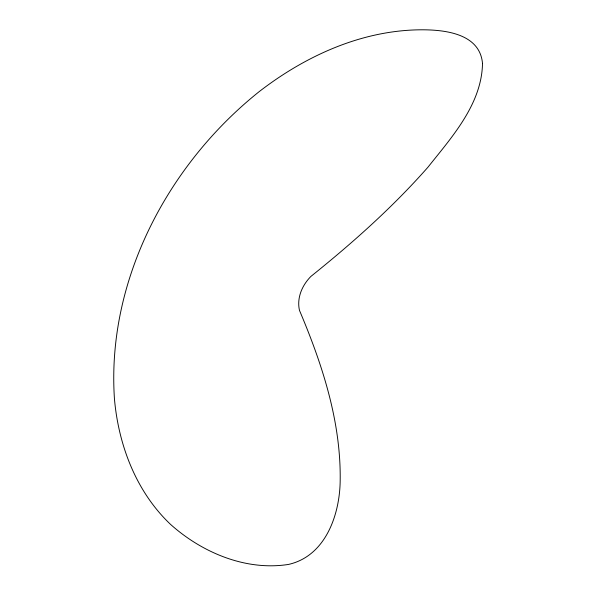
<?xml version="1.0" encoding="UTF-8"?>
<svg xmlns="http://www.w3.org/2000/svg" width="596" height="596" viewBox="0 0 596 596"><rect width="100%" height="100%" fill="white"/><g stroke="black" fill="none" stroke-linecap="round" stroke-linejoin="round"><path stroke-width="0.89" d="M482.507 63.526C481.71 104.218 451.835 137.11 427.891 167.275C392.578 207.371 352.527 242.989 310.918 276.402A42.972 34.449 -26.8 0 0 299.505 310.464C322.257 364.238 341.039 421.491 340.182 480.518C339.832 514.519 325.684 555.971 288.598 564.412C245.917 571.154 201.992 552.604 170.508 524.353C136.216 491.819 118.537 445.331 114.447 398.888C106.431 280.522 167.968 164.347 259.29 91.553C305.614 55.778 362.077 30.061 421.417 29.8C444.944 29.733 479.989 33.599 482.507 63.526"/></g></svg>
